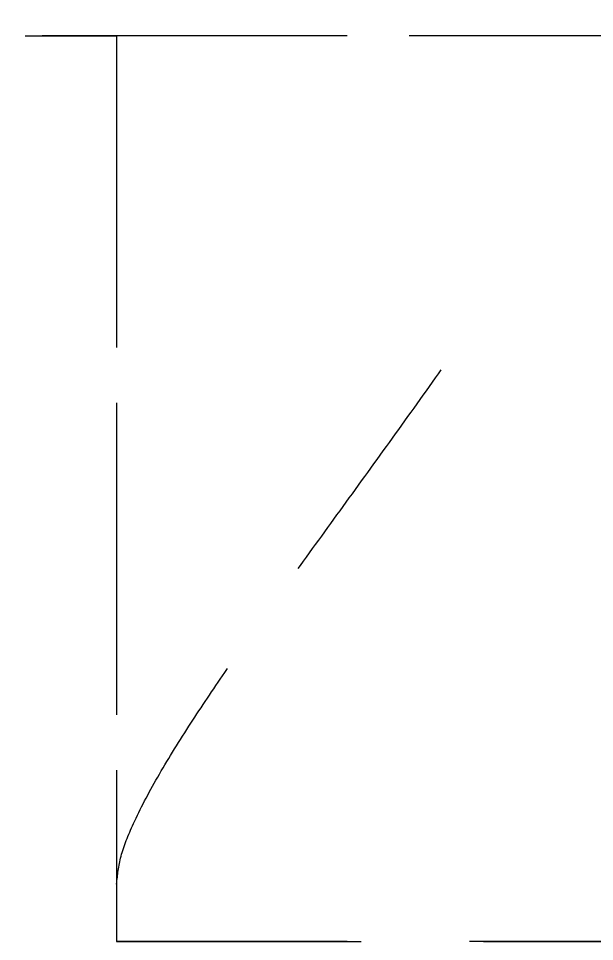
# Model space of a CAD drawing. Header units: millimetres. Extents: x 8 to 867, y 8 to 585.
# Drawn here: x 744.27 to 747.261, y 406.133 to 410.923 of the extents above; entities that cross this region are included whole.
import ezdxf

# ---------------------------------------------------------------- set-up
doc = ezdxf.new("R2010")
doc.units = ezdxf.units.MM
doc.linetypes.add('HIDDEN', pattern=[1.905, 1.27, -0.635])
doc.layers.add('HIDDEN', color=3, linetype='HIDDEN')

msp = doc.modelspace()

# ---------------------------------------------------------------- linework, layer by layer
at = {"layer": 'HIDDEN'}
for p, q in [((744.7799, 429.53504), (744.7799, 406.4318)), ((795.19353, 410.83342), (734.7799, 410.83342)), ((734.7799, 410.83342), (744.7799, 410.83342)), ((744.7799, 410.83342), (744.7799, 406.13342)), ((789.79089, 410.83342), (744.7799, 410.83342)), ((789.79089, 406.13342), (744.7799, 406.13342)), ((744.7799, 406.13342), (792.28948, 406.13342))]:
    msp.add_line(p, q, dxfattribs=at)
msp.add_open_spline([(744.7799, 406.4318), (744.78475, 406.47822), (744.79445, 406.57113), (744.86848, 406.75738), (744.98702, 406.98295), (745.1476, 407.24191), (745.32708, 407.51045), (745.51764, 407.78303), (745.73319, 408.08386), (745.97127, 408.41265), (746.22819, 408.76743), (746.40078, 409.00859), (746.48689, 409.13045), (746.48899, 409.13342)], degree=3, knots=[0, 0, 0, 0, 0.08013294, 0.1603673, 0.26140385, 0.3625914, 0.45736851, 0.55249701, 0.64741523, 0.76383286, 0.88060037, 0.99708727, 1, 1, 1, 1], dxfattribs=at)

doc.saveas('drawing.dxf')
